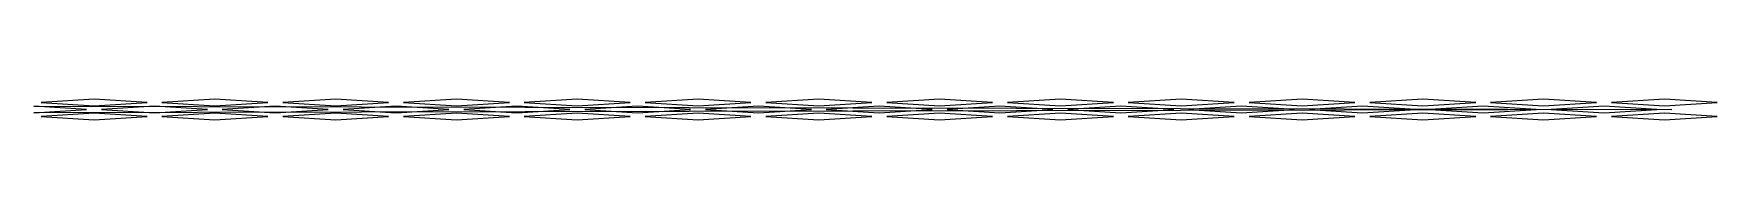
# Model space of a CAD drawing. Header units: metres. Extents: x 0 to 358, y 0 to 5.
import ezdxf

# ---------------------------------------------------------------- set-up
doc = ezdxf.new("R2010")
doc.units = ezdxf.units.M

msp = doc.modelspace()

# ---------------------------------------------------------------- linework, layer by layer
at = {"layer": 'WRAP_PREVIEW'}
for points in [[(12.86, 3.26), (24.13, 3.97), (12.86, 4.68), (1.59, 3.97), (12.86, 3.26)], [(38.57, 3.26), (49.84, 3.97), (38.57, 4.68), (27.3, 3.97), (38.57, 3.26)], [(64.29, 3.26), (75.56, 3.97), (64.29, 4.68), (53.02, 3.97), (64.29, 3.26)], [(90, 3.26), (101.27, 3.97), (90, 4.68), (78.73, 3.97), (90, 3.26)], [(115.71, 3.26), (126.98, 3.97), (115.71, 4.68), (104.44, 3.97), (115.71, 3.26)], [(141.43, 3.26), (152.7, 3.97), (141.43, 4.68), (130.16, 3.97), (141.43, 3.26)], [(167.14, 3.26), (178.41, 3.97), (167.14, 4.68), (155.87, 3.97), (167.14, 3.26)], [(192.86, 3.26), (204.13, 3.97), (192.86, 4.68), (181.59, 3.97), (192.86, 3.26)], [(218.57, 3.26), (229.84, 3.97), (218.57, 4.68), (207.3, 3.97), (218.57, 3.26)], [(244.29, 3.26), (255.56, 3.97), (244.29, 4.68), (233.02, 3.97), (244.29, 3.26)], [(270, 3.26), (281.27, 3.97), (270, 4.68), (258.73, 3.97), (270, 3.26)], [(295.71, 3.26), (306.98, 3.97), (295.71, 4.68), (284.44, 3.97), (295.71, 3.26)], [(321.43, 3.26), (332.7, 3.97), (321.43, 4.68), (310.16, 3.97), (321.43, 3.26)], [(347.14, 3.26), (358.41, 3.97), (347.14, 4.68), (335.87, 3.97), (347.14, 3.26)], [(0, 1.79), (11.27, 2.5), (0, 3.21), (348.73, 2.5), (0, 1.79)], [(0, 1.79), (11.27, 2.5), (0, 3.21), (348.73, 2.5), (0, 1.79)], [(12.86, 0.32), (24.13, 1.03), (12.86, 1.74), (1.59, 1.03), (12.86, 0.32)], [(25.71, 1.79), (36.98, 2.5), (25.71, 3.21), (14.44, 2.5), (25.71, 1.79)], [(38.57, 0.32), (49.84, 1.03), (38.57, 1.74), (27.3, 1.03), (38.57, 0.32)], [(51.43, 1.79), (62.7, 2.5), (51.43, 3.21), (40.16, 2.5), (51.43, 1.79)], [(64.29, 0.32), (75.56, 1.03), (64.29, 1.74), (53.02, 1.03), (64.29, 0.32)], [(77.14, 1.79), (88.41, 2.5), (77.14, 3.21), (65.87, 2.5), (77.14, 1.79)], [(90, 0.32), (101.27, 1.03), (90, 1.74), (78.73, 1.03), (90, 0.32)], [(102.86, 1.79), (114.13, 2.5), (102.86, 3.21), (91.59, 2.5), (102.86, 1.79)], [(115.71, 0.32), (126.98, 1.03), (115.71, 1.74), (104.44, 1.03), (115.71, 0.32)], [(128.57, 1.79), (139.84, 2.5), (128.57, 3.21), (117.3, 2.5), (128.57, 1.79)], [(141.43, 0.32), (152.7, 1.03), (141.43, 1.74), (130.16, 1.03), (141.43, 0.32)], [(154.29, 1.79), (165.56, 2.5), (154.29, 3.21), (143.02, 2.5), (154.29, 1.79)], [(167.14, 0.32), (178.41, 1.03), (167.14, 1.74), (155.87, 1.03), (167.14, 0.32)], [(180, 1.79), (191.27, 2.5), (180, 3.21), (168.73, 2.5), (180, 1.79)], [(192.86, 0.32), (204.13, 1.03), (192.86, 1.74), (181.59, 1.03), (192.86, 0.32)], [(205.71, 1.79), (216.98, 2.5), (205.71, 3.21), (194.44, 2.5), (205.71, 1.79)], [(218.57, 0.32), (229.84, 1.03), (218.57, 1.74), (207.3, 1.03), (218.57, 0.32)], [(231.43, 1.79), (242.7, 2.5), (231.43, 3.21), (220.16, 2.5), (231.43, 1.79)], [(244.29, 0.32), (255.56, 1.03), (244.29, 1.74), (233.02, 1.03), (244.29, 0.32)], [(257.14, 1.79), (268.41, 2.5), (257.14, 3.21), (245.87, 2.5), (257.14, 1.79)], [(270, 0.32), (281.27, 1.03), (270, 1.74), (258.73, 1.03), (270, 0.32)], [(282.86, 1.79), (294.13, 2.5), (282.86, 3.21), (271.59, 2.5), (282.86, 1.79)], [(295.71, 0.32), (306.98, 1.03), (295.71, 1.74), (284.44, 1.03), (295.71, 0.32)], [(308.57, 1.79), (319.84, 2.5), (308.57, 3.21), (297.3, 2.5), (308.57, 1.79)], [(321.43, 0.32), (332.7, 1.03), (321.43, 1.74), (310.16, 1.03), (321.43, 0.32)], [(334.29, 1.79), (345.56, 2.5), (334.29, 3.21), (323.02, 2.5), (334.29, 1.79)], [(347.14, 0.32), (358.41, 1.03), (347.14, 1.74), (335.87, 1.03), (347.14, 0.32)]]:
    msp.add_lwpolyline(points, dxfattribs=at)

doc.saveas('drawing.dxf')
